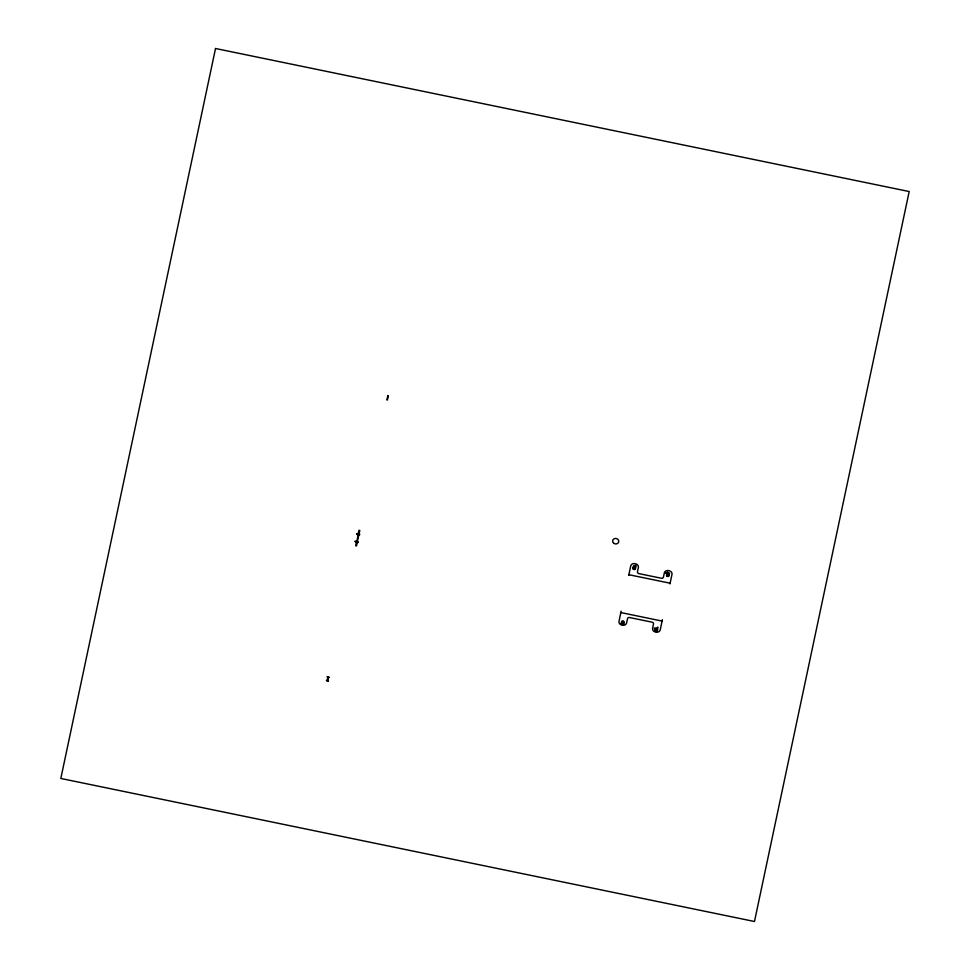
<?xml version="1.0" encoding="UTF-8"?>
<svg xmlns="http://www.w3.org/2000/svg" width="970" height="970" viewBox="0 0 970 970"><rect width="100%" height="100%" fill="white"/><g stroke="black" fill="none" stroke-linecap="round" stroke-linejoin="round"><path stroke-width="1.45" d="M634.877 567.959A1.334 1.2 10.4 0 0 635.689 566.225L635.908 565.086M666.269 573.719A2.376 2.122 10.4 0 1 665.978 572.918L666.014 572.7A2.376 2.122 10.4 0 0 666.305 573.5M667.202 572.833L667.421 571.682M358.269 534.64L356.754 541.793M358.839 534.749L357.312 541.951M355.663 545.795L356.378 542.4M356.511 545.964L357.239 542.569M327.908 677.23L327.181 680.637M328.454 677.339L327.739 680.746M387.83 395.542L387.103 398.997M388.388 395.663L387.673 399.058M621.127 611.185L619.005 621.285A3.468 3.104 10.4 0 0 620.897 624.728A6.766 6.05 10.4 0 0 623.504 625.262A3.468 3.104 10.4 0 0 626.632 622.861L627.517 618.69A1.734 1.552 10.4 0 1 629.542 617.526L652.119 622.182A1.734 1.552 10.4 0 1 653.501 624.049L652.616 628.208A3.468 3.104 10.4 0 0 654.507 631.664A6.766 6.05 10.4 0 0 657.114 632.197A3.468 3.104 10.4 0 0 660.255 629.785L662.377 619.697M358.961 530.226L358.257 533.597L359.106 533.767L359.809 530.396M628.718 575.416L630.718 565.995A3.468 3.104 10.4 0 1 633.859 563.582A6.766 6.05 10.4 0 1 636.465 564.128A3.468 3.104 10.4 0 1 638.357 567.571L637.472 571.73A1.734 1.552 10.4 0 0 638.854 573.597L661.431 578.253A1.734 1.552 10.4 0 0 663.444 577.089L664.329 572.93A3.468 3.104 10.4 0 1 667.469 570.518A6.766 6.05 10.4 0 1 670.076 571.051A3.468 3.104 10.4 0 1 671.967 574.507L669.967 583.916M665.978 572.918L666.875 572.846M359.615 533.937L357.7 533.561M357.772 542.654L355.857 542.266M356.329 542.654L357.19 542.836M386.703 399.858L387.527 400.028M628.875 574.713L670.124 583.212M620.848 612.567L662.098 621.079M657.126 630.015C653.246 627.954 656.799 634.089 657.126 630.015A1.334 1.2 10.4 0 0 657.527 628.354A1.334 1.2 10.4 0 0 655.72 627.954A1.334 1.2 10.4 0 0 655.271 629.554M622.303 623.152A1.334 1.2 10.4 0 1 621.806 621.261A1.334 1.2 10.4 0 1 623.952 621.467A1.334 1.2 10.4 0 1 623.164 623.237M657.805 627.081A1.467 1.309 10.4 0 1 658.06 627.541M666.851 573.973A1.334 1.2 10.4 0 1 667.699 572.567A1.334 1.2 10.4 0 1 669.361 573.258A1.334 1.2 10.4 0 1 668.803 574.786M633.871 567.802A1.334 1.2 10.4 0 1 633.592 565.898A1.334 1.2 10.4 0 1 635.689 566.225M654.459 628.56A2.376 2.122 10.4 0 1 654.301 628.014M329.23 677.157A3.856 1.722 12 0 1 327.278 676.733M329.145 677.569A3.856 1.722 12 0 1 327.193 677.145M328.478 680.697A3.856 1.722 12 0 1 326.526 680.273M328.393 681.11A3.856 1.722 12 0 1 326.441 680.685M359.53 534.955A3.977 1.782 12 0 1 356.596 534.215M359.627 534.531A3.977 1.782 12 0 1 356.681 533.791M358.075 541.83A3.977 1.782 12 0 1 355.141 541.078M357.991 542.242A3.977 1.782 12 0 1 355.044 541.502M621.443 623.37C623.298 627.141 624.377 620.388 621.443 623.37M633.119 568.262C634.792 571.997 636.308 565.449 633.155 568.141M666.729 575.198C668.56 578.969 669.736 572.203 666.729 575.198M215.522 48.5L60.819 778.461L754.478 921.5L909.181 191.539L215.522 48.5M613.695 543.212A3.068 2.74 10.4 0 0 618.702 541.818A3.068 2.74 10.4 0 0 614.689 538.556A3.068 2.74 10.4 0 0 613.695 543.212M621.624 624.268A1.334 1.2 10.4 0 0 623.855 623.807A1.334 1.2 10.4 0 0 622.231 622.279A1.334 1.2 10.4 0 0 621.624 624.268M666.911 576.095A1.334 1.2 10.4 0 0 669.142 575.634A1.334 1.2 10.4 0 0 667.518 574.107A1.334 1.2 10.4 0 0 666.911 576.095M633.301 569.16A1.334 1.2 10.4 0 0 635.532 568.699A1.334 1.2 10.4 0 0 633.907 567.171A1.334 1.2 10.4 0 0 633.301 569.16M655.235 631.191A1.334 1.2 10.4 0 0 657.466 630.743A1.334 1.2 10.4 0 0 655.841 629.203A1.334 1.2 10.4 0 0 655.235 631.191"/></g></svg>
